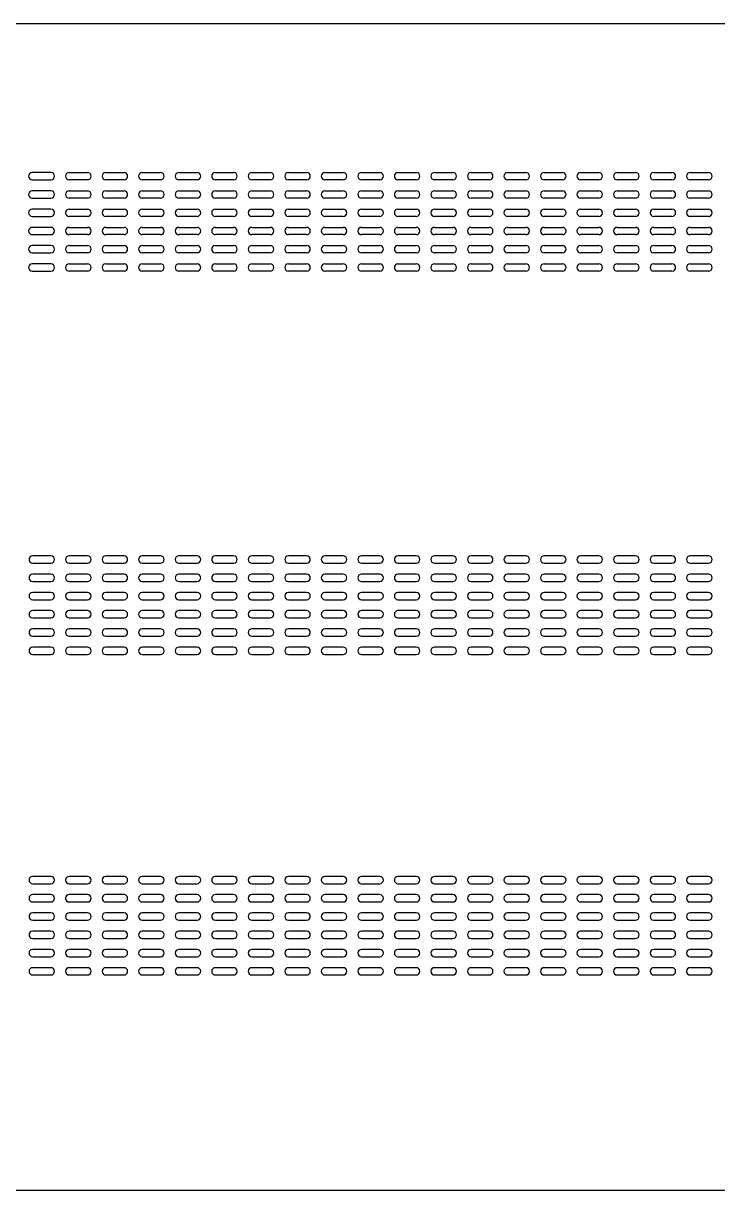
# Model space of a CAD drawing. Header units: millimetres. Extents: x 0 to 1894, y 0 to 845.
# Drawn here: x 935 to 1410, y 0 to 799 of the extents above; entities that cross this region are included whole.
import ezdxf

# ---------------------------------------------------------------- set-up
doc = ezdxf.new("R2010")
doc.units = ezdxf.units.MM

msp = doc.modelspace()

# ---------------------------------------------------------------- linework, layer by layer
at = {"color": 7, "linetype": 'Continuous', "lineweight": 25}
for p, q in [((47.471, 799.4), (1846.929, 799.4)), ((953.575, 697.2), (940.825, 697.2)), ((966.075, 697.2), (978.575, 697.2)), ((991.075, 697.2), (1003.575, 697.2)), ((1016.075, 697.2), (1028.575, 697.2)), ((1041.075, 697.2), (1053.575, 697.2)), ((1066.075, 697.2), (1078.575, 697.2)), ((1091.075, 697.2), (1103.575, 697.2)), ((1116.075, 697.2), (1128.575, 697.2)), ((1141.075, 697.2), (1153.575, 697.2)), ((1166.075, 697.2), (1178.575, 697.2)), ((1191.075, 697.2), (1203.575, 697.2)), ((1216.075, 697.2), (1228.575, 697.2)), ((1241.075, 697.2), (1253.575, 697.2)), ((1266.075, 697.2), (1278.575, 697.2)), ((1291.075, 697.2), (1303.575, 697.2)), ((1316.075, 697.2), (1328.575, 697.2)), ((1341.075, 697.2), (1353.575, 697.2)), ((1366.075, 697.2), (1378.575, 697.2)), ((1391.075, 697.2), (1403.575, 697.2)), ((940.825, 692.2), (953.575, 692.2)), ((978.575, 692.2), (966.075, 692.2)), ((1003.575, 692.2), (991.075, 692.2)), ((1028.575, 692.2), (1016.075, 692.2)), ((1053.575, 692.2), (1041.075, 692.2)), ((1078.575, 692.2), (1066.075, 692.2)), ((1103.575, 692.2), (1091.075, 692.2)), ((1128.575, 692.2), (1116.075, 692.2)), ((1153.575, 692.2), (1141.075, 692.2)), ((1178.575, 692.2), (1166.075, 692.2)), ((1203.575, 692.2), (1191.075, 692.2)), ((1228.575, 692.2), (1216.075, 692.2)), ((1253.575, 692.2), (1241.075, 692.2)), ((1278.575, 692.2), (1266.075, 692.2)), ((1303.575, 692.2), (1291.075, 692.2)), ((1328.575, 692.2), (1316.075, 692.2)), ((1353.575, 692.2), (1341.075, 692.2)), ((1378.575, 692.2), (1366.075, 692.2)), ((1403.575, 692.2), (1391.075, 692.2)), ((953.575, 684.7), (940.825, 684.7)), ((940.825, 679.7), (953.575, 679.7)), ((966.075, 684.7), (978.575, 684.7)), ((978.575, 679.7), (966.075, 679.7)), ((991.075, 684.7), (1003.575, 684.7)), ((1003.575, 679.7), (991.075, 679.7)), ((1016.075, 684.7), (1028.575, 684.7)), ((1028.575, 679.7), (1016.075, 679.7)), ((1041.075, 684.7), (1053.575, 684.7)), ((1053.575, 679.7), (1041.075, 679.7)), ((1066.075, 684.7), (1078.575, 684.7)), ((1078.575, 679.7), (1066.075, 679.7)), ((1091.075, 684.7), (1103.575, 684.7)), ((1103.575, 679.7), (1091.075, 679.7)), ((1116.075, 684.7), (1128.575, 684.7)), ((1128.575, 679.7), (1116.075, 679.7)), ((1141.075, 684.7), (1153.575, 684.7)), ((1153.575, 679.7), (1141.075, 679.7)), ((1166.075, 684.7), (1178.575, 684.7)), ((1178.575, 679.7), (1166.075, 679.7)), ((1191.075, 684.7), (1203.575, 684.7)), ((1203.575, 679.7), (1191.075, 679.7)), ((1216.075, 684.7), (1228.575, 684.7)), ((1228.575, 679.7), (1216.075, 679.7)), ((1241.075, 684.7), (1253.575, 684.7)), ((1253.575, 679.7), (1241.075, 679.7)), ((1266.075, 684.7), (1278.575, 684.7)), ((1278.575, 679.7), (1266.075, 679.7)), ((1291.075, 684.7), (1303.575, 684.7)), ((1303.575, 679.7), (1291.075, 679.7)), ((1316.075, 684.7), (1328.575, 684.7)), ((1328.575, 679.7), (1316.075, 679.7)), ((1341.075, 684.7), (1353.575, 684.7)), ((1353.575, 679.7), (1341.075, 679.7)), ((1366.075, 684.7), (1378.575, 684.7)), ((1378.575, 679.7), (1366.075, 679.7)), ((1391.075, 684.7), (1403.575, 684.7)), ((1403.575, 679.7), (1391.075, 679.7)), ((953.575, 672.2), (940.825, 672.2)), ((966.075, 672.2), (978.575, 672.2)), ((991.075, 672.2), (1003.575, 672.2)), ((1016.075, 672.2), (1028.575, 672.2)), ((1041.075, 672.2), (1053.575, 672.2)), ((1066.075, 672.2), (1078.575, 672.2)), ((1091.075, 672.2), (1103.575, 672.2)), ((1116.075, 672.2), (1128.575, 672.2)), ((1141.075, 672.2), (1153.575, 672.2)), ((1166.075, 672.2), (1178.575, 672.2)), ((1191.075, 672.2), (1203.575, 672.2)), ((1216.075, 672.2), (1228.575, 672.2)), ((1241.075, 672.2), (1253.575, 672.2)), ((1266.075, 672.2), (1278.575, 672.2)), ((1291.075, 672.2), (1303.575, 672.2)), ((1316.075, 672.2), (1328.575, 672.2)), ((1341.075, 672.2), (1353.575, 672.2)), ((1366.075, 672.2), (1378.575, 672.2)), ((1391.075, 672.2), (1403.575, 672.2)), ((940.825, 667.2), (953.575, 667.2)), ((978.575, 667.2), (966.075, 667.2)), ((1003.575, 667.2), (991.075, 667.2)), ((1028.575, 667.2), (1016.075, 667.2)), ((1053.575, 667.2), (1041.075, 667.2)), ((1078.575, 667.2), (1066.075, 667.2)), ((1103.575, 667.2), (1091.075, 667.2)), ((1128.575, 667.2), (1116.075, 667.2)), ((1153.575, 667.2), (1141.075, 667.2)), ((1178.575, 667.2), (1166.075, 667.2)), ((1203.575, 667.2), (1191.075, 667.2)), ((1228.575, 667.2), (1216.075, 667.2)), ((1253.575, 667.2), (1241.075, 667.2)), ((1278.575, 667.2), (1266.075, 667.2)), ((1303.575, 667.2), (1291.075, 667.2)), ((1328.575, 667.2), (1316.075, 667.2)), ((1353.575, 667.2), (1341.075, 667.2)), ((1378.575, 667.2), (1366.075, 667.2)), ((1403.575, 667.2), (1391.075, 667.2)), ((953.575, 659.7), (940.825, 659.7)), ((966.075, 659.7), (978.575, 659.7)), ((991.075, 659.7), (1003.575, 659.7)), ((1016.075, 659.7), (1028.575, 659.7)), ((1041.075, 659.7), (1053.575, 659.7)), ((1066.075, 659.7), (1078.575, 659.7)), ((1091.075, 659.7), (1103.575, 659.7)), ((1116.075, 659.7), (1128.575, 659.7)), ((1141.075, 659.7), (1153.575, 659.7)), ((1166.075, 659.7), (1178.575, 659.7)), ((1191.075, 659.7), (1203.575, 659.7)), ((1216.075, 659.7), (1228.575, 659.7)), ((1241.075, 659.7), (1253.575, 659.7)), ((1266.075, 659.7), (1278.575, 659.7)), ((1291.075, 659.7), (1303.575, 659.7)), ((1316.075, 659.7), (1328.575, 659.7)), ((1341.075, 659.7), (1353.575, 659.7)), ((1366.075, 659.7), (1378.575, 659.7)), ((1391.075, 659.7), (1403.575, 659.7)), ((940.825, 654.7), (953.575, 654.7)), ((978.575, 654.7), (966.075, 654.7)), ((1003.575, 654.7), (991.075, 654.7)), ((1028.575, 654.7), (1016.075, 654.7)), ((1053.575, 654.7), (1041.075, 654.7)), ((1078.575, 654.7), (1066.075, 654.7)), ((1103.575, 654.7), (1091.075, 654.7)), ((1128.575, 654.7), (1116.075, 654.7)), ((1153.575, 654.7), (1141.075, 654.7)), ((1178.575, 654.7), (1166.075, 654.7)), ((1203.575, 654.7), (1191.075, 654.7)), ((1228.575, 654.7), (1216.075, 654.7)), ((1253.575, 654.7), (1241.075, 654.7)), ((1278.575, 654.7), (1266.075, 654.7)), ((1303.575, 654.7), (1291.075, 654.7)), ((1328.575, 654.7), (1316.075, 654.7)), ((1353.575, 654.7), (1341.075, 654.7)), ((1378.575, 654.7), (1366.075, 654.7)), ((1403.575, 654.7), (1391.075, 654.7)), ((953.575, 647.2), (940.825, 647.2)), ((940.825, 642.2), (953.575, 642.2)), ((966.075, 647.2), (978.575, 647.2)), ((978.575, 642.2), (966.075, 642.2)), ((991.075, 647.2), (1003.575, 647.2)), ((1003.575, 642.2), (991.075, 642.2)), ((1016.075, 647.2), (1028.575, 647.2)), ((1028.575, 642.2), (1016.075, 642.2)), ((1041.075, 647.2), (1053.575, 647.2)), ((1053.575, 642.2), (1041.075, 642.2)), ((1066.075, 647.2), (1078.575, 647.2)), ((1078.575, 642.2), (1066.075, 642.2)), ((1091.075, 647.2), (1103.575, 647.2)), ((1103.575, 642.2), (1091.075, 642.2)), ((1116.075, 647.2), (1128.575, 647.2)), ((1128.575, 642.2), (1116.075, 642.2)), ((1141.075, 647.2), (1153.575, 647.2)), ((1153.575, 642.2), (1141.075, 642.2)), ((1166.075, 647.2), (1178.575, 647.2)), ((1178.575, 642.2), (1166.075, 642.2)), ((1191.075, 647.2), (1203.575, 647.2)), ((1203.575, 642.2), (1191.075, 642.2)), ((1216.075, 647.2), (1228.575, 647.2)), ((1228.575, 642.2), (1216.075, 642.2)), ((1241.075, 647.2), (1253.575, 647.2)), ((1253.575, 642.2), (1241.075, 642.2)), ((1266.075, 647.2), (1278.575, 647.2)), ((1278.575, 642.2), (1266.075, 642.2)), ((1291.075, 647.2), (1303.575, 647.2)), ((1303.575, 642.2), (1291.075, 642.2)), ((1316.075, 647.2), (1328.575, 647.2)), ((1328.575, 642.2), (1316.075, 642.2)), ((1341.075, 647.2), (1353.575, 647.2)), ((1353.575, 642.2), (1341.075, 642.2)), ((1366.075, 647.2), (1378.575, 647.2)), ((1378.575, 642.2), (1366.075, 642.2)), ((1391.075, 647.2), (1403.575, 647.2)), ((1403.575, 642.2), (1391.075, 642.2)), ((953.575, 634.7), (940.825, 634.7)), ((966.075, 634.7), (978.575, 634.7)), ((991.075, 634.7), (1003.575, 634.7)), ((1016.075, 634.7), (1028.575, 634.7)), ((1041.075, 634.7), (1053.575, 634.7)), ((1066.075, 634.7), (1078.575, 634.7)), ((1091.075, 634.7), (1103.575, 634.7)), ((1116.075, 634.7), (1128.575, 634.7)), ((1141.075, 634.7), (1153.575, 634.7)), ((1166.075, 634.7), (1178.575, 634.7)), ((1191.075, 634.7), (1203.575, 634.7)), ((1216.075, 634.7), (1228.575, 634.7)), ((1241.075, 634.7), (1253.575, 634.7)), ((1266.075, 634.7), (1278.575, 634.7)), ((1291.075, 634.7), (1303.575, 634.7)), ((1316.075, 634.7), (1328.575, 634.7)), ((1341.075, 634.7), (1353.575, 634.7)), ((1366.075, 634.7), (1378.575, 634.7)), ((1391.075, 634.7), (1403.575, 634.7)), ((940.825, 629.7), (953.575, 629.7)), ((978.575, 629.7), (966.075, 629.7)), ((1003.575, 629.7), (991.075, 629.7)), ((1028.575, 629.7), (1016.075, 629.7)), ((1053.575, 629.7), (1041.075, 629.7)), ((1078.575, 629.7), (1066.075, 629.7)), ((1103.575, 629.7), (1091.075, 629.7)), ((1128.575, 629.7), (1116.075, 629.7)), ((1153.575, 629.7), (1141.075, 629.7)), ((1178.575, 629.7), (1166.075, 629.7)), ((1203.575, 629.7), (1191.075, 629.7)), ((1228.575, 629.7), (1216.075, 629.7)), ((1253.575, 629.7), (1241.075, 629.7)), ((1278.575, 629.7), (1266.075, 629.7)), ((1303.575, 629.7), (1291.075, 629.7)), ((1328.575, 629.7), (1316.075, 629.7)), ((1353.575, 629.7), (1341.075, 629.7)), ((1378.575, 629.7), (1366.075, 629.7)), ((1403.575, 629.7), (1391.075, 629.7)), ((953.575, 434.7), (941.075, 434.7)), ((978.575, 434.7), (966.075, 434.7)), ((1003.575, 434.7), (991.075, 434.7)), ((1028.575, 434.7), (1016.075, 434.7)), ((1053.575, 434.7), (1041.075, 434.7)), ((1078.575, 434.7), (1066.075, 434.7)), ((1103.575, 434.7), (1091.075, 434.7)), ((1128.575, 434.7), (1116.075, 434.7)), ((1153.575, 434.7), (1141.075, 434.7)), ((1178.575, 434.7), (1166.075, 434.7)), ((1203.575, 434.7), (1191.075, 434.7)), ((1228.575, 434.7), (1216.075, 434.7)), ((1253.575, 434.7), (1241.075, 434.7)), ((1278.575, 434.7), (1266.075, 434.7)), ((1303.575, 434.7), (1291.075, 434.7)), ((1328.575, 434.7), (1316.075, 434.7)), ((1353.575, 434.7), (1341.075, 434.7)), ((1378.575, 434.7), (1366.075, 434.7)), ((1403.575, 434.7), (1391.075, 434.7)), ((941.075, 429.7), (953.575, 429.7)), ((966.075, 429.7), (978.575, 429.7)), ((991.075, 429.7), (1003.575, 429.7)), ((1016.075, 429.7), (1028.575, 429.7)), ((1041.075, 429.7), (1053.575, 429.7)), ((1066.075, 429.7), (1078.575, 429.7)), ((1091.075, 429.7), (1103.575, 429.7)), ((1116.075, 429.7), (1128.575, 429.7)), ((1141.075, 429.7), (1153.575, 429.7)), ((1166.075, 429.7), (1178.575, 429.7)), ((1191.075, 429.7), (1203.575, 429.7)), ((1216.075, 429.7), (1228.575, 429.7)), ((1241.075, 429.7), (1253.575, 429.7)), ((1266.075, 429.7), (1278.575, 429.7)), ((1291.075, 429.7), (1303.575, 429.7)), ((1316.075, 429.7), (1328.575, 429.7)), ((1341.075, 429.7), (1353.575, 429.7)), ((1366.075, 429.7), (1378.575, 429.7)), ((1391.075, 429.7), (1403.575, 429.7)), ((953.575, 422.2), (941.075, 422.2)), ((941.075, 417.2), (953.575, 417.2)), ((978.575, 422.2), (966.075, 422.2)), ((966.075, 417.2), (978.575, 417.2)), ((1003.575, 422.2), (991.075, 422.2)), ((991.075, 417.2), (1003.575, 417.2)), ((1028.575, 422.2), (1016.075, 422.2)), ((1016.075, 417.2), (1028.575, 417.2)), ((1053.575, 422.2), (1041.075, 422.2)), ((1041.075, 417.2), (1053.575, 417.2)), ((1078.575, 422.2), (1066.075, 422.2)), ((1066.075, 417.2), (1078.575, 417.2)), ((1103.575, 422.2), (1091.075, 422.2)), ((1091.075, 417.2), (1103.575, 417.2)), ((1128.575, 422.2), (1116.075, 422.2)), ((1116.075, 417.2), (1128.575, 417.2)), ((1153.575, 422.2), (1141.075, 422.2)), ((1141.075, 417.2), (1153.575, 417.2)), ((1178.575, 422.2), (1166.075, 422.2)), ((1166.075, 417.2), (1178.575, 417.2)), ((1203.575, 422.2), (1191.075, 422.2)), ((1191.075, 417.2), (1203.575, 417.2)), ((1228.575, 422.2), (1216.075, 422.2)), ((1216.075, 417.2), (1228.575, 417.2)), ((1253.575, 422.2), (1241.075, 422.2)), ((1241.075, 417.2), (1253.575, 417.2)), ((1278.575, 422.2), (1266.075, 422.2)), ((1266.075, 417.2), (1278.575, 417.2)), ((1303.575, 422.2), (1291.075, 422.2)), ((1291.075, 417.2), (1303.575, 417.2)), ((1328.575, 422.2), (1316.075, 422.2)), ((1316.075, 417.2), (1328.575, 417.2)), ((1353.575, 422.2), (1341.075, 422.2)), ((1341.075, 417.2), (1353.575, 417.2)), ((1378.575, 422.2), (1366.075, 422.2)), ((1366.075, 417.2), (1378.575, 417.2)), ((1403.575, 422.2), (1391.075, 422.2)), ((1391.075, 417.2), (1403.575, 417.2)), ((953.575, 409.7), (941.075, 409.7)), ((978.575, 409.7), (966.075, 409.7)), ((1003.575, 409.7), (991.075, 409.7)), ((1028.575, 409.7), (1016.075, 409.7)), ((1053.575, 409.7), (1041.075, 409.7)), ((1078.575, 409.7), (1066.075, 409.7)), ((1103.575, 409.7), (1091.075, 409.7)), ((1128.575, 409.7), (1116.075, 409.7)), ((1153.575, 409.7), (1141.075, 409.7)), ((1178.575, 409.7), (1166.075, 409.7)), ((1203.575, 409.7), (1191.075, 409.7)), ((1228.575, 409.7), (1216.075, 409.7)), ((1253.575, 409.7), (1241.075, 409.7)), ((1278.575, 409.7), (1266.075, 409.7)), ((1303.575, 409.7), (1291.075, 409.7)), ((1328.575, 409.7), (1316.075, 409.7)), ((1353.575, 409.7), (1341.075, 409.7)), ((1378.575, 409.7), (1366.075, 409.7)), ((1403.575, 409.7), (1391.075, 409.7)), ((941.075, 404.7), (953.575, 404.7)), ((966.075, 404.7), (978.575, 404.7)), ((991.075, 404.7), (1003.575, 404.7)), ((1016.075, 404.7), (1028.575, 404.7)), ((1041.075, 404.7), (1053.575, 404.7)), ((1066.075, 404.7), (1078.575, 404.7)), ((1091.075, 404.7), (1103.575, 404.7)), ((1116.075, 404.7), (1128.575, 404.7)), ((1141.075, 404.7), (1153.575, 404.7)), ((1166.075, 404.7), (1178.575, 404.7)), ((1191.075, 404.7), (1203.575, 404.7)), ((1216.075, 404.7), (1228.575, 404.7)), ((1241.075, 404.7), (1253.575, 404.7)), ((1266.075, 404.7), (1278.575, 404.7)), ((1291.075, 404.7), (1303.575, 404.7)), ((1316.075, 404.7), (1328.575, 404.7)), ((1341.075, 404.7), (1353.575, 404.7)), ((1366.075, 404.7), (1378.575, 404.7)), ((1391.075, 404.7), (1403.575, 404.7)), ((953.575, 397.2), (941.075, 397.2)), ((941.075, 392.2), (953.575, 392.2)), ((978.575, 397.2), (966.075, 397.2)), ((966.075, 392.2), (978.575, 392.2)), ((1003.575, 397.2), (991.075, 397.2)), ((991.075, 392.2), (1003.575, 392.2)), ((1028.575, 397.2), (1016.075, 397.2)), ((1016.075, 392.2), (1028.575, 392.2)), ((1053.575, 397.2), (1041.075, 397.2)), ((1041.075, 392.2), (1053.575, 392.2)), ((1078.575, 397.2), (1066.075, 397.2)), ((1066.075, 392.2), (1078.575, 392.2)), ((1103.575, 397.2), (1091.075, 397.2)), ((1091.075, 392.2), (1103.575, 392.2)), ((1128.575, 397.2), (1116.075, 397.2)), ((1116.075, 392.2), (1128.575, 392.2)), ((1153.575, 397.2), (1141.075, 397.2)), ((1141.075, 392.2), (1153.575, 392.2)), ((1178.575, 397.2), (1166.075, 397.2)), ((1166.075, 392.2), (1178.575, 392.2)), ((1203.575, 397.2), (1191.075, 397.2)), ((1191.075, 392.2), (1203.575, 392.2)), ((1228.575, 397.2), (1216.075, 397.2)), ((1216.075, 392.2), (1228.575, 392.2)), ((1253.575, 397.2), (1241.075, 397.2)), ((1241.075, 392.2), (1253.575, 392.2)), ((1278.575, 397.2), (1266.075, 397.2)), ((1266.075, 392.2), (1278.575, 392.2)), ((1303.575, 397.2), (1291.075, 397.2)), ((1291.075, 392.2), (1303.575, 392.2)), ((1328.575, 397.2), (1316.075, 397.2)), ((1316.075, 392.2), (1328.575, 392.2)), ((1353.575, 397.2), (1341.075, 397.2)), ((1341.075, 392.2), (1353.575, 392.2)), ((1378.575, 397.2), (1366.075, 397.2)), ((1366.075, 392.2), (1378.575, 392.2)), ((1403.575, 397.2), (1391.075, 397.2)), ((1391.075, 392.2), (1403.575, 392.2)), ((953.575, 384.7), (941.075, 384.7)), ((978.575, 384.7), (966.075, 384.7)), ((1003.575, 384.7), (991.075, 384.7)), ((1028.575, 384.7), (1016.075, 384.7)), ((1053.575, 384.7), (1041.075, 384.7)), ((1078.575, 384.7), (1066.075, 384.7)), ((1103.575, 384.7), (1091.075, 384.7)), ((1128.575, 384.7), (1116.075, 384.7)), ((1153.575, 384.7), (1141.075, 384.7)), ((1178.575, 384.7), (1166.075, 384.7)), ((1203.575, 384.7), (1191.075, 384.7)), ((1228.575, 384.7), (1216.075, 384.7)), ((1253.575, 384.7), (1241.075, 384.7)), ((1278.575, 384.7), (1266.075, 384.7)), ((1303.575, 384.7), (1291.075, 384.7)), ((1328.575, 384.7), (1316.075, 384.7)), ((1353.575, 384.7), (1341.075, 384.7)), ((1378.575, 384.7), (1366.075, 384.7)), ((1403.575, 384.7), (1391.075, 384.7)), ((941.075, 379.7), (953.575, 379.7)), ((966.075, 379.7), (978.575, 379.7)), ((991.075, 379.7), (1003.575, 379.7)), ((1016.075, 379.7), (1028.575, 379.7)), ((1041.075, 379.7), (1053.575, 379.7)), ((1066.075, 379.7), (1078.575, 379.7)), ((1091.075, 379.7), (1103.575, 379.7)), ((1116.075, 379.7), (1128.575, 379.7)), ((1141.075, 379.7), (1153.575, 379.7)), ((1166.075, 379.7), (1178.575, 379.7)), ((1191.075, 379.7), (1203.575, 379.7)), ((1216.075, 379.7), (1228.575, 379.7)), ((1241.075, 379.7), (1253.575, 379.7)), ((1266.075, 379.7), (1278.575, 379.7)), ((1291.075, 379.7), (1303.575, 379.7)), ((1316.075, 379.7), (1328.575, 379.7)), ((1341.075, 379.7), (1353.575, 379.7)), ((1366.075, 379.7), (1378.575, 379.7)), ((1391.075, 379.7), (1403.575, 379.7)), ((953.575, 372.2), (941.075, 372.2)), ((978.575, 372.2), (966.075, 372.2)), ((1003.575, 372.2), (991.075, 372.2)), ((1028.575, 372.2), (1016.075, 372.2)), ((1053.575, 372.2), (1041.075, 372.2)), ((1078.575, 372.2), (1066.075, 372.2)), ((1103.575, 372.2), (1091.075, 372.2)), ((1128.575, 372.2), (1116.075, 372.2)), ((1153.575, 372.2), (1141.075, 372.2)), ((1178.575, 372.2), (1166.075, 372.2)), ((1203.575, 372.2), (1191.075, 372.2)), ((1228.575, 372.2), (1216.075, 372.2)), ((1253.575, 372.2), (1241.075, 372.2)), ((1278.575, 372.2), (1266.075, 372.2)), ((1303.575, 372.2), (1291.075, 372.2)), ((1328.575, 372.2), (1316.075, 372.2)), ((1353.575, 372.2), (1341.075, 372.2)), ((1378.575, 372.2), (1366.075, 372.2)), ((1403.575, 372.2), (1391.075, 372.2)), ((941.075, 367.2), (953.575, 367.2)), ((966.075, 367.2), (978.575, 367.2)), ((991.075, 367.2), (1003.575, 367.2)), ((1016.075, 367.2), (1028.575, 367.2)), ((1041.075, 367.2), (1053.575, 367.2)), ((1066.075, 367.2), (1078.575, 367.2)), ((1091.075, 367.2), (1103.575, 367.2)), ((1116.075, 367.2), (1128.575, 367.2)), ((1141.075, 367.2), (1153.575, 367.2)), ((1166.075, 367.2), (1178.575, 367.2)), ((1191.075, 367.2), (1203.575, 367.2)), ((1216.075, 367.2), (1228.575, 367.2)), ((1241.075, 367.2), (1253.575, 367.2)), ((1266.075, 367.2), (1278.575, 367.2)), ((1291.075, 367.2), (1303.575, 367.2)), ((1316.075, 367.2), (1328.575, 367.2)), ((1341.075, 367.2), (1353.575, 367.2)), ((1366.075, 367.2), (1378.575, 367.2)), ((1391.075, 367.2), (1403.575, 367.2)), ((953.575, 215.2), (941.075, 215.2)), ((941.075, 210.2), (953.575, 210.2)), ((978.575, 215.2), (966.075, 215.2)), ((966.075, 210.2), (978.575, 210.2)), ((1003.575, 215.2), (991.075, 215.2)), ((991.075, 210.2), (1003.575, 210.2)), ((1028.575, 215.2), (1016.075, 215.2)), ((1016.075, 210.2), (1028.575, 210.2)), ((1053.575, 215.2), (1041.075, 215.2)), ((1041.075, 210.2), (1053.575, 210.2)), ((1078.575, 215.2), (1066.075, 215.2)), ((1066.075, 210.2), (1078.575, 210.2)), ((1103.575, 215.2), (1091.075, 215.2)), ((1091.075, 210.2), (1103.575, 210.2)), ((1128.575, 215.2), (1116.075, 215.2)), ((1116.075, 210.2), (1128.575, 210.2)), ((1153.575, 215.2), (1141.075, 215.2)), ((1141.075, 210.2), (1153.575, 210.2)), ((1178.575, 215.2), (1166.075, 215.2)), ((1166.075, 210.2), (1178.575, 210.2)), ((1203.575, 215.2), (1191.075, 215.2)), ((1191.075, 210.2), (1203.575, 210.2)), ((1228.575, 215.2), (1216.075, 215.2)), ((1216.075, 210.2), (1228.575, 210.2)), ((1253.575, 215.2), (1241.075, 215.2)), ((1241.075, 210.2), (1253.575, 210.2)), ((1278.575, 215.2), (1266.075, 215.2)), ((1266.075, 210.2), (1278.575, 210.2)), ((1303.575, 215.2), (1291.075, 215.2)), ((1291.075, 210.2), (1303.575, 210.2)), ((1328.575, 215.2), (1316.075, 215.2)), ((1316.075, 210.2), (1328.575, 210.2)), ((1353.575, 215.2), (1341.075, 215.2)), ((1341.075, 210.2), (1353.575, 210.2)), ((1378.575, 215.2), (1366.075, 215.2)), ((1366.075, 210.2), (1378.575, 210.2)), ((1403.575, 215.2), (1391.075, 215.2)), ((1391.075, 210.2), (1403.575, 210.2)), ((953.575, 202.7), (941.075, 202.7)), ((978.575, 202.7), (966.075, 202.7)), ((1003.575, 202.7), (991.075, 202.7)), ((1028.575, 202.7), (1016.075, 202.7)), ((1053.575, 202.7), (1041.075, 202.7)), ((1078.575, 202.7), (1066.075, 202.7)), ((1103.575, 202.7), (1091.075, 202.7)), ((1128.575, 202.7), (1116.075, 202.7)), ((1153.575, 202.7), (1141.075, 202.7)), ((1178.575, 202.7), (1166.075, 202.7)), ((1203.575, 202.7), (1191.075, 202.7)), ((1228.575, 202.7), (1216.075, 202.7)), ((1253.575, 202.7), (1241.075, 202.7)), ((1278.575, 202.7), (1266.075, 202.7)), ((1303.575, 202.7), (1291.075, 202.7)), ((1328.575, 202.7), (1316.075, 202.7)), ((1353.575, 202.7), (1341.075, 202.7)), ((1378.575, 202.7), (1366.075, 202.7)), ((1403.575, 202.7), (1391.075, 202.7)), ((941.075, 197.7), (953.575, 197.7)), ((966.075, 197.7), (978.575, 197.7)), ((991.075, 197.7), (1003.575, 197.7)), ((1016.075, 197.7), (1028.575, 197.7)), ((1041.075, 197.7), (1053.575, 197.7)), ((1066.075, 197.7), (1078.575, 197.7)), ((1091.075, 197.7), (1103.575, 197.7)), ((1116.075, 197.7), (1128.575, 197.7)), ((1141.075, 197.7), (1153.575, 197.7)), ((1166.075, 197.7), (1178.575, 197.7)), ((1191.075, 197.7), (1203.575, 197.7)), ((1216.075, 197.7), (1228.575, 197.7)), ((1241.075, 197.7), (1253.575, 197.7)), ((1266.075, 197.7), (1278.575, 197.7)), ((1291.075, 197.7), (1303.575, 197.7)), ((1316.075, 197.7), (1328.575, 197.7)), ((1341.075, 197.7), (1353.575, 197.7)), ((1366.075, 197.7), (1378.575, 197.7)), ((1391.075, 197.7), (1403.575, 197.7)), ((953.575, 190.2), (941.075, 190.2)), ((941.075, 185.2), (953.575, 185.2)), ((978.575, 190.2), (966.075, 190.2)), ((966.075, 185.2), (978.575, 185.2)), ((1003.575, 190.2), (991.075, 190.2)), ((991.075, 185.2), (1003.575, 185.2)), ((1028.575, 190.2), (1016.075, 190.2)), ((1016.075, 185.2), (1028.575, 185.2)), ((1053.575, 190.2), (1041.075, 190.2)), ((1041.075, 185.2), (1053.575, 185.2)), ((1078.575, 190.2), (1066.075, 190.2)), ((1066.075, 185.2), (1078.575, 185.2)), ((1103.575, 190.2), (1091.075, 190.2)), ((1091.075, 185.2), (1103.575, 185.2)), ((1128.575, 190.2), (1116.075, 190.2)), ((1116.075, 185.2), (1128.575, 185.2)), ((1153.575, 190.2), (1141.075, 190.2)), ((1141.075, 185.2), (1153.575, 185.2)), ((1178.575, 190.2), (1166.075, 190.2)), ((1166.075, 185.2), (1178.575, 185.2)), ((1203.575, 190.2), (1191.075, 190.2)), ((1191.075, 185.2), (1203.575, 185.2)), ((1228.575, 190.2), (1216.075, 190.2)), ((1216.075, 185.2), (1228.575, 185.2)), ((1253.575, 190.2), (1241.075, 190.2)), ((1241.075, 185.2), (1253.575, 185.2)), ((1278.575, 190.2), (1266.075, 190.2)), ((1266.075, 185.2), (1278.575, 185.2)), ((1303.575, 190.2), (1291.075, 190.2)), ((1291.075, 185.2), (1303.575, 185.2)), ((1328.575, 190.2), (1316.075, 190.2)), ((1316.075, 185.2), (1328.575, 185.2)), ((1353.575, 190.2), (1341.075, 190.2)), ((1341.075, 185.2), (1353.575, 185.2)), ((1378.575, 190.2), (1366.075, 190.2)), ((1366.075, 185.2), (1378.575, 185.2)), ((1403.575, 190.2), (1391.075, 190.2)), ((1391.075, 185.2), (1403.575, 185.2)), ((953.575, 177.7), (941.075, 177.7)), ((978.575, 177.7), (966.075, 177.7)), ((1003.575, 177.7), (991.075, 177.7)), ((1028.575, 177.7), (1016.075, 177.7)), ((1053.575, 177.7), (1041.075, 177.7)), ((1078.575, 177.7), (1066.075, 177.7)), ((1103.575, 177.7), (1091.075, 177.7)), ((1128.575, 177.7), (1116.075, 177.7)), ((1153.575, 177.7), (1141.075, 177.7)), ((1178.575, 177.7), (1166.075, 177.7)), ((1203.575, 177.7), (1191.075, 177.7)), ((1228.575, 177.7), (1216.075, 177.7)), ((1253.575, 177.7), (1241.075, 177.7)), ((1278.575, 177.7), (1266.075, 177.7)), ((1303.575, 177.7), (1291.075, 177.7)), ((1328.575, 177.7), (1316.075, 177.7)), ((1353.575, 177.7), (1341.075, 177.7)), ((1378.575, 177.7), (1366.075, 177.7)), ((1403.575, 177.7), (1391.075, 177.7)), ((941.075, 172.7), (953.575, 172.7)), ((966.075, 172.7), (978.575, 172.7)), ((991.075, 172.7), (1003.575, 172.7)), ((1016.075, 172.7), (1028.575, 172.7)), ((1041.075, 172.7), (1053.575, 172.7)), ((1066.075, 172.7), (1078.575, 172.7)), ((1091.075, 172.7), (1103.575, 172.7)), ((1116.075, 172.7), (1128.575, 172.7)), ((1141.075, 172.7), (1153.575, 172.7)), ((1166.075, 172.7), (1178.575, 172.7)), ((1191.075, 172.7), (1203.575, 172.7)), ((1216.075, 172.7), (1228.575, 172.7)), ((1241.075, 172.7), (1253.575, 172.7)), ((1266.075, 172.7), (1278.575, 172.7)), ((1291.075, 172.7), (1303.575, 172.7)), ((1316.075, 172.7), (1328.575, 172.7)), ((1341.075, 172.7), (1353.575, 172.7)), ((1366.075, 172.7), (1378.575, 172.7)), ((1391.075, 172.7), (1403.575, 172.7)), ((953.575, 165.2), (941.075, 165.2)), ((941.075, 160.2), (953.575, 160.2)), ((978.575, 165.2), (966.075, 165.2)), ((966.075, 160.2), (978.575, 160.2)), ((1003.575, 165.2), (991.075, 165.2)), ((991.075, 160.2), (1003.575, 160.2)), ((1028.575, 165.2), (1016.075, 165.2)), ((1016.075, 160.2), (1028.575, 160.2)), ((1053.575, 165.2), (1041.075, 165.2)), ((1041.075, 160.2), (1053.575, 160.2)), ((1078.575, 165.2), (1066.075, 165.2)), ((1066.075, 160.2), (1078.575, 160.2)), ((1103.575, 165.2), (1091.075, 165.2)), ((1091.075, 160.2), (1103.575, 160.2)), ((1128.575, 165.2), (1116.075, 165.2)), ((1116.075, 160.2), (1128.575, 160.2)), ((1153.575, 165.2), (1141.075, 165.2)), ((1141.075, 160.2), (1153.575, 160.2)), ((1178.575, 165.2), (1166.075, 165.2)), ((1166.075, 160.2), (1178.575, 160.2)), ((1203.575, 165.2), (1191.075, 165.2)), ((1191.075, 160.2), (1203.575, 160.2)), ((1228.575, 165.2), (1216.075, 165.2)), ((1216.075, 160.2), (1228.575, 160.2)), ((1253.575, 165.2), (1241.075, 165.2)), ((1241.075, 160.2), (1253.575, 160.2)), ((1278.575, 165.2), (1266.075, 165.2)), ((1266.075, 160.2), (1278.575, 160.2)), ((1303.575, 165.2), (1291.075, 165.2)), ((1291.075, 160.2), (1303.575, 160.2)), ((1328.575, 165.2), (1316.075, 165.2)), ((1316.075, 160.2), (1328.575, 160.2)), ((1353.575, 165.2), (1341.075, 165.2)), ((1341.075, 160.2), (1353.575, 160.2)), ((1378.575, 165.2), (1366.075, 165.2)), ((1366.075, 160.2), (1378.575, 160.2)), ((1403.575, 165.2), (1391.075, 165.2)), ((1391.075, 160.2), (1403.575, 160.2)), ((953.575, 152.7), (941.075, 152.7)), ((978.575, 152.7), (966.075, 152.7)), ((1003.575, 152.7), (991.075, 152.7)), ((1028.575, 152.7), (1016.075, 152.7)), ((1053.575, 152.7), (1041.075, 152.7)), ((1078.575, 152.7), (1066.075, 152.7)), ((1103.575, 152.7), (1091.075, 152.7)), ((1128.575, 152.7), (1116.075, 152.7)), ((1153.575, 152.7), (1141.075, 152.7)), ((1178.575, 152.7), (1166.075, 152.7)), ((1203.575, 152.7), (1191.075, 152.7)), ((1228.575, 152.7), (1216.075, 152.7)), ((1253.575, 152.7), (1241.075, 152.7)), ((1278.575, 152.7), (1266.075, 152.7)), ((1303.575, 152.7), (1291.075, 152.7)), ((1328.575, 152.7), (1316.075, 152.7)), ((1353.575, 152.7), (1341.075, 152.7)), ((1378.575, 152.7), (1366.075, 152.7)), ((1403.575, 152.7), (1391.075, 152.7)), ((941.075, 147.7), (953.575, 147.7)), ((966.075, 147.7), (978.575, 147.7)), ((991.075, 147.7), (1003.575, 147.7)), ((1016.075, 147.7), (1028.575, 147.7)), ((1041.075, 147.7), (1053.575, 147.7)), ((1066.075, 147.7), (1078.575, 147.7)), ((1091.075, 147.7), (1103.575, 147.7)), ((1116.075, 147.7), (1128.575, 147.7)), ((1141.075, 147.7), (1153.575, 147.7)), ((1166.075, 147.7), (1178.575, 147.7)), ((1191.075, 147.7), (1203.575, 147.7)), ((1216.075, 147.7), (1228.575, 147.7)), ((1241.075, 147.7), (1253.575, 147.7)), ((1266.075, 147.7), (1278.575, 147.7)), ((1291.075, 147.7), (1303.575, 147.7)), ((1316.075, 147.7), (1328.575, 147.7)), ((1341.075, 147.7), (1353.575, 147.7)), ((1366.075, 147.7), (1378.575, 147.7)), ((1391.075, 147.7), (1403.575, 147.7)), ((1846.929, 0), (47.471, 0))]:
    msp.add_line(p, q, dxfattribs=at)
for centre, start, end in [((940.825, 694.7), 90, 270), ((953.575, 694.7), 270, 90), ((966.075, 694.7), 90, 270), ((978.575, 694.7), 270, 90), ((991.075, 694.7), 90, 270), ((1003.575, 694.7), 270, 90), ((1016.075, 694.7), 90, 270), ((1028.575, 694.7), 270, 90), ((1041.075, 694.7), 90, 270), ((1053.575, 694.7), 270, 90), ((1066.075, 694.7), 90, 270), ((1078.575, 694.7), 270, 90), ((1091.075, 694.7), 90, 270), ((1103.575, 694.7), 270, 90), ((1116.075, 694.7), 90, 270), ((1128.575, 694.7), 270, 90), ((1141.075, 694.7), 90, 270), ((1153.575, 694.7), 270, 90), ((1166.075, 694.7), 90, 270), ((1178.575, 694.7), 270, 90), ((1191.075, 694.7), 90, 270), ((1203.575, 694.7), 270, 90), ((1216.075, 694.7), 90, 270), ((1228.575, 694.7), 270, 90), ((1241.075, 694.7), 90, 270), ((1253.575, 694.7), 270, 90), ((1266.075, 694.7), 90, 270), ((1278.575, 694.7), 270, 90), ((1291.075, 694.7), 90, 270), ((1303.575, 694.7), 270, 90), ((1316.075, 694.7), 90, 270), ((1328.575, 694.7), 270, 90), ((1341.075, 694.7), 90, 270), ((1353.575, 694.7), 270, 90), ((1366.075, 694.7), 90, 270), ((1378.575, 694.7), 270, 90), ((1391.075, 694.7), 90, 270), ((1403.575, 694.7), 270, 90), ((940.825, 682.2), 90, 270), ((953.575, 682.2), 270, 90), ((966.075, 682.2), 90, 270), ((978.575, 682.2), 270, 90), ((991.075, 682.2), 90, 270), ((1003.575, 682.2), 270, 90), ((1016.075, 682.2), 90, 270), ((1028.575, 682.2), 270, 90), ((1041.075, 682.2), 90, 270), ((1053.575, 682.2), 270, 90), ((1066.075, 682.2), 90, 270), ((1078.575, 682.2), 270, 90), ((1091.075, 682.2), 90, 270), ((1103.575, 682.2), 270, 90), ((1116.075, 682.2), 90, 270), ((1128.575, 682.2), 270, 90), ((1141.075, 682.2), 90, 270), ((1153.575, 682.2), 270, 90), ((1166.075, 682.2), 90, 270), ((1178.575, 682.2), 270, 90), ((1191.075, 682.2), 90, 270), ((1203.575, 682.2), 270, 90), ((1216.075, 682.2), 90, 270), ((1228.575, 682.2), 270, 90), ((1241.075, 682.2), 90, 270), ((1253.575, 682.2), 270, 90), ((1266.075, 682.2), 90, 270), ((1278.575, 682.2), 270, 90), ((1291.075, 682.2), 90, 270), ((1303.575, 682.2), 270, 90), ((1316.075, 682.2), 90, 270), ((1328.575, 682.2), 270, 90), ((1341.075, 682.2), 90, 270), ((1353.575, 682.2), 270, 90), ((1366.075, 682.2), 90, 270), ((1378.575, 682.2), 270, 90), ((1391.075, 682.2), 90, 270), ((1403.575, 682.2), 270, 90), ((940.825, 669.7), 90, 270), ((953.575, 669.7), 270, 90), ((966.075, 669.7), 90, 270), ((978.575, 669.7), 270, 90), ((991.075, 669.7), 90, 270), ((1003.575, 669.7), 270, 90), ((1016.075, 669.7), 90, 270), ((1028.575, 669.7), 270, 90), ((1041.075, 669.7), 90, 270), ((1053.575, 669.7), 270, 90), ((1066.075, 669.7), 90, 270), ((1078.575, 669.7), 270, 90), ((1091.075, 669.7), 90, 270), ((1103.575, 669.7), 270, 90), ((1116.075, 669.7), 90, 270), ((1128.575, 669.7), 270, 90), ((1141.075, 669.7), 90, 270), ((1153.575, 669.7), 270, 90), ((1166.075, 669.7), 90, 270), ((1178.575, 669.7), 270, 90), ((1191.075, 669.7), 90, 270), ((1203.575, 669.7), 270, 90), ((1216.075, 669.7), 90, 270), ((1228.575, 669.7), 270, 90), ((1241.075, 669.7), 90, 270), ((1253.575, 669.7), 270, 90), ((1266.075, 669.7), 90, 270), ((1278.575, 669.7), 270, 90), ((1291.075, 669.7), 90, 270), ((1303.575, 669.7), 270, 90), ((1316.075, 669.7), 90, 270), ((1328.575, 669.7), 270, 90), ((1341.075, 669.7), 90, 270), ((1353.575, 669.7), 270, 90), ((1366.075, 669.7), 90, 270), ((1378.575, 669.7), 270, 90), ((1391.075, 669.7), 90, 270), ((1403.575, 669.7), 270, 90), ((940.825, 657.2), 90, 270), ((953.575, 657.2), 270, 90), ((966.075, 657.2), 90, 270), ((978.575, 657.2), 270, 90), ((991.075, 657.2), 90, 270), ((1003.575, 657.2), 270, 90), ((1016.075, 657.2), 90, 270), ((1028.575, 657.2), 270, 90), ((1041.075, 657.2), 90, 270), ((1053.575, 657.2), 270, 90), ((1066.075, 657.2), 90, 270), ((1078.575, 657.2), 270, 90), ((1091.075, 657.2), 90, 270), ((1103.575, 657.2), 270, 90), ((1116.075, 657.2), 90, 270), ((1128.575, 657.2), 270, 90), ((1141.075, 657.2), 90, 270), ((1153.575, 657.2), 270, 90), ((1166.075, 657.2), 90, 270), ((1178.575, 657.2), 270, 90), ((1191.075, 657.2), 90, 270), ((1203.575, 657.2), 270, 90), ((1216.075, 657.2), 90, 270), ((1228.575, 657.2), 270, 90), ((1241.075, 657.2), 90, 270), ((1253.575, 657.2), 270, 90), ((1266.075, 657.2), 90, 270), ((1278.575, 657.2), 270, 90), ((1291.075, 657.2), 90, 270), ((1303.575, 657.2), 270, 90), ((1316.075, 657.2), 90, 270), ((1328.575, 657.2), 270, 90), ((1341.075, 657.2), 90, 270), ((1353.575, 657.2), 270, 90), ((1366.075, 657.2), 90, 270), ((1378.575, 657.2), 270, 90), ((1391.075, 657.2), 90, 270), ((1403.575, 657.2), 270, 90), ((940.825, 644.7), 90, 270), ((953.575, 644.7), 270, 90), ((966.075, 644.7), 90, 270), ((978.575, 644.7), 270, 90), ((991.075, 644.7), 90, 270), ((1003.575, 644.7), 270, 90), ((1016.075, 644.7), 90, 270), ((1028.575, 644.7), 270, 90), ((1041.075, 644.7), 90, 270), ((1053.575, 644.7), 270, 90), ((1066.075, 644.7), 90, 270), ((1078.575, 644.7), 270, 90), ((1091.075, 644.7), 90, 270), ((1103.575, 644.7), 270, 90), ((1116.075, 644.7), 90, 270), ((1128.575, 644.7), 270, 90), ((1141.075, 644.7), 90, 270), ((1153.575, 644.7), 270, 90), ((1166.075, 644.7), 90, 270), ((1178.575, 644.7), 270, 90), ((1191.075, 644.7), 90, 270), ((1203.575, 644.7), 270, 90), ((1216.075, 644.7), 90, 270), ((1228.575, 644.7), 270, 90), ((1241.075, 644.7), 90, 270), ((1253.575, 644.7), 270, 90), ((1266.075, 644.7), 90, 270), ((1278.575, 644.7), 270, 90), ((1291.075, 644.7), 90, 270), ((1303.575, 644.7), 270, 90), ((1316.075, 644.7), 90, 270), ((1328.575, 644.7), 270, 90), ((1341.075, 644.7), 90, 270), ((1353.575, 644.7), 270, 90), ((1366.075, 644.7), 90, 270), ((1378.575, 644.7), 270, 90), ((1391.075, 644.7), 90, 270), ((1403.575, 644.7), 270, 90), ((940.825, 632.2), 90, 270), ((953.575, 632.2), 270, 90), ((966.075, 632.2), 90, 270), ((978.575, 632.2), 270, 90), ((991.075, 632.2), 90, 270), ((1003.575, 632.2), 270, 90), ((1016.075, 632.2), 90, 270), ((1028.575, 632.2), 270, 90), ((1041.075, 632.2), 90, 270), ((1053.575, 632.2), 270, 90), ((1066.075, 632.2), 90, 270), ((1078.575, 632.2), 270, 90), ((1091.075, 632.2), 90, 270), ((1103.575, 632.2), 270, 90), ((1116.075, 632.2), 90, 270), ((1128.575, 632.2), 270, 90), ((1141.075, 632.2), 90, 270), ((1153.575, 632.2), 270, 90), ((1166.075, 632.2), 90, 270), ((1178.575, 632.2), 270, 90), ((1191.075, 632.2), 90, 270), ((1203.575, 632.2), 270, 90), ((1216.075, 632.2), 90, 270), ((1228.575, 632.2), 270, 90), ((1241.075, 632.2), 90, 270), ((1253.575, 632.2), 270, 90), ((1266.075, 632.2), 90, 270), ((1278.575, 632.2), 270, 90), ((1291.075, 632.2), 90, 270), ((1303.575, 632.2), 270, 90), ((1316.075, 632.2), 90, 270), ((1328.575, 632.2), 270, 90), ((1341.075, 632.2), 90, 270), ((1353.575, 632.2), 270, 90), ((1366.075, 632.2), 90, 270), ((1378.575, 632.2), 270, 90), ((1391.075, 632.2), 90, 270), ((1403.575, 632.2), 270, 90), ((941.075, 432.2), 90, 270), ((953.575, 432.2), 270, 90), ((966.075, 432.2), 90, 270), ((978.575, 432.2), 270, 90), ((991.075, 432.2), 90, 270), ((1003.575, 432.2), 270, 90), ((1016.075, 432.2), 90, 270), ((1028.575, 432.2), 270, 90), ((1041.075, 432.2), 90, 270), ((1053.575, 432.2), 270, 90), ((1066.075, 432.2), 90, 270), ((1078.575, 432.2), 270, 90), ((1091.075, 432.2), 90, 270), ((1103.575, 432.2), 270, 90), ((1116.075, 432.2), 90, 270), ((1128.575, 432.2), 270, 90), ((1141.075, 432.2), 90, 270), ((1153.575, 432.2), 270, 90), ((1166.075, 432.2), 90, 270), ((1178.575, 432.2), 270, 90), ((1191.075, 432.2), 90, 270), ((1203.575, 432.2), 270, 90), ((1216.075, 432.2), 90, 270), ((1228.575, 432.2), 270, 90), ((1241.075, 432.2), 90, 270), ((1253.575, 432.2), 270, 90), ((1266.075, 432.2), 90, 270), ((1278.575, 432.2), 270, 90), ((1291.075, 432.2), 90, 270), ((1303.575, 432.2), 270, 90), ((1316.075, 432.2), 90, 270), ((1328.575, 432.2), 270, 90), ((1341.075, 432.2), 90, 270), ((1353.575, 432.2), 270, 90), ((1366.075, 432.2), 90, 270), ((1378.575, 432.2), 270, 90), ((1391.075, 432.2), 90, 270), ((1403.575, 432.2), 270, 90), ((941.075, 419.7), 90, 270), ((953.575, 419.7), 270, 90), ((966.075, 419.7), 90, 270), ((978.575, 419.7), 270, 90), ((991.075, 419.7), 90, 270), ((1003.575, 419.7), 270, 90), ((1016.075, 419.7), 90, 270), ((1028.575, 419.7), 270, 90), ((1041.075, 419.7), 90, 270), ((1053.575, 419.7), 270, 90), ((1066.075, 419.7), 90, 270), ((1078.575, 419.7), 270, 90), ((1091.075, 419.7), 90, 270), ((1103.575, 419.7), 270, 90), ((1116.075, 419.7), 90, 270), ((1128.575, 419.7), 270, 90), ((1141.075, 419.7), 90, 270), ((1153.575, 419.7), 270, 90), ((1166.075, 419.7), 90, 270), ((1178.575, 419.7), 270, 90), ((1191.075, 419.7), 90, 270), ((1203.575, 419.7), 270, 90), ((1216.075, 419.7), 90, 270), ((1228.575, 419.7), 270, 90), ((1241.075, 419.7), 90, 270), ((1253.575, 419.7), 270, 90), ((1266.075, 419.7), 90, 270), ((1278.575, 419.7), 270, 90), ((1291.075, 419.7), 90, 270), ((1303.575, 419.7), 270, 90), ((1316.075, 419.7), 90, 270), ((1328.575, 419.7), 270, 90), ((1341.075, 419.7), 90, 270), ((1353.575, 419.7), 270, 90), ((1366.075, 419.7), 90, 270), ((1378.575, 419.7), 270, 90), ((1391.075, 419.7), 90, 270), ((1403.575, 419.7), 270, 90), ((941.075, 407.2), 90, 270), ((953.575, 407.2), 270, 90), ((966.075, 407.2), 90, 270), ((978.575, 407.2), 270, 90), ((991.075, 407.2), 90, 270), ((1003.575, 407.2), 270, 90), ((1016.075, 407.2), 90, 270), ((1028.575, 407.2), 270, 90), ((1041.075, 407.2), 90, 270), ((1053.575, 407.2), 270, 90), ((1066.075, 407.2), 90, 270), ((1078.575, 407.2), 270, 90), ((1091.075, 407.2), 90, 270), ((1103.575, 407.2), 270, 90), ((1116.075, 407.2), 90, 270), ((1128.575, 407.2), 270, 90), ((1141.075, 407.2), 90, 270), ((1153.575, 407.2), 270, 90), ((1166.075, 407.2), 90, 270), ((1178.575, 407.2), 270, 90), ((1191.075, 407.2), 90, 270), ((1203.575, 407.2), 270, 90), ((1216.075, 407.2), 90, 270), ((1228.575, 407.2), 270, 90), ((1241.075, 407.2), 90, 270), ((1253.575, 407.2), 270, 90), ((1266.075, 407.2), 90, 270), ((1278.575, 407.2), 270, 90), ((1291.075, 407.2), 90, 270), ((1303.575, 407.2), 270, 90), ((1316.075, 407.2), 90, 270), ((1328.575, 407.2), 270, 90), ((1341.075, 407.2), 90, 270), ((1353.575, 407.2), 270, 90), ((1366.075, 407.2), 90, 270), ((1378.575, 407.2), 270, 90), ((1391.075, 407.2), 90, 270), ((1403.575, 407.2), 270, 90), ((941.075, 394.7), 90, 270), ((953.575, 394.7), 270, 90), ((966.075, 394.7), 90, 270), ((978.575, 394.7), 270, 90), ((991.075, 394.7), 90, 270), ((1003.575, 394.7), 270, 90), ((1016.075, 394.7), 90, 270), ((1028.575, 394.7), 270, 90), ((1041.075, 394.7), 90, 270), ((1053.575, 394.7), 270, 90), ((1066.075, 394.7), 90, 270), ((1078.575, 394.7), 270, 90), ((1091.075, 394.7), 90, 270), ((1103.575, 394.7), 270, 90), ((1116.075, 394.7), 90, 270), ((1128.575, 394.7), 270, 90), ((1141.075, 394.7), 90, 270), ((1153.575, 394.7), 270, 90), ((1166.075, 394.7), 90, 270), ((1178.575, 394.7), 270, 90), ((1191.075, 394.7), 90, 270), ((1203.575, 394.7), 270, 90), ((1216.075, 394.7), 90, 270), ((1228.575, 394.7), 270, 90), ((1241.075, 394.7), 90, 270), ((1253.575, 394.7), 270, 90), ((1266.075, 394.7), 90, 270), ((1278.575, 394.7), 270, 90), ((1291.075, 394.7), 90, 270), ((1303.575, 394.7), 270, 90), ((1316.075, 394.7), 90, 270), ((1328.575, 394.7), 270, 90), ((1341.075, 394.7), 90, 270), ((1353.575, 394.7), 270, 90), ((1366.075, 394.7), 90, 270), ((1378.575, 394.7), 270, 90), ((1391.075, 394.7), 90, 270), ((1403.575, 394.7), 270, 90), ((941.075, 382.2), 90, 270), ((953.575, 382.2), 270, 90), ((966.075, 382.2), 90, 270), ((978.575, 382.2), 270, 90), ((991.075, 382.2), 90, 270), ((1003.575, 382.2), 270, 90), ((1016.075, 382.2), 90, 270), ((1028.575, 382.2), 270, 90), ((1041.075, 382.2), 90, 270), ((1053.575, 382.2), 270, 90), ((1066.075, 382.2), 90, 270), ((1078.575, 382.2), 270, 90), ((1091.075, 382.2), 90, 270), ((1103.575, 382.2), 270, 90), ((1116.075, 382.2), 90, 270), ((1128.575, 382.2), 270, 90), ((1141.075, 382.2), 90, 270), ((1153.575, 382.2), 270, 90), ((1166.075, 382.2), 90, 270), ((1178.575, 382.2), 270, 90), ((1191.075, 382.2), 90, 270), ((1203.575, 382.2), 270, 90), ((1216.075, 382.2), 90, 270), ((1228.575, 382.2), 270, 90), ((1241.075, 382.2), 90, 270), ((1253.575, 382.2), 270, 90), ((1266.075, 382.2), 90, 270), ((1278.575, 382.2), 270, 90), ((1291.075, 382.2), 90, 270), ((1303.575, 382.2), 270, 90), ((1316.075, 382.2), 90, 270), ((1328.575, 382.2), 270, 90), ((1341.075, 382.2), 90, 270), ((1353.575, 382.2), 270, 90), ((1366.075, 382.2), 90, 270), ((1378.575, 382.2), 270, 90), ((1391.075, 382.2), 90, 270), ((1403.575, 382.2), 270, 90), ((941.075, 369.7), 90, 270), ((953.575, 369.7), 270, 90), ((966.075, 369.7), 90, 270), ((978.575, 369.7), 270, 90), ((991.075, 369.7), 90, 270), ((1003.575, 369.7), 270, 90), ((1016.075, 369.7), 90, 270), ((1028.575, 369.7), 270, 90), ((1041.075, 369.7), 90, 270), ((1053.575, 369.7), 270, 90), ((1066.075, 369.7), 90, 270), ((1078.575, 369.7), 270, 90), ((1091.075, 369.7), 90, 270), ((1103.575, 369.7), 270, 90), ((1116.075, 369.7), 90, 270), ((1128.575, 369.7), 270, 90), ((1141.075, 369.7), 90, 270), ((1153.575, 369.7), 270, 90), ((1166.075, 369.7), 90, 270), ((1178.575, 369.7), 270, 90), ((1191.075, 369.7), 90, 270), ((1203.575, 369.7), 270, 90), ((1216.075, 369.7), 90, 270), ((1228.575, 369.7), 270, 90), ((1241.075, 369.7), 90, 270), ((1253.575, 369.7), 270, 90), ((1266.075, 369.7), 90, 270), ((1278.575, 369.7), 270, 90), ((1291.075, 369.7), 90, 270), ((1303.575, 369.7), 270, 90), ((1316.075, 369.7), 90, 270), ((1328.575, 369.7), 270, 90), ((1341.075, 369.7), 90, 270), ((1353.575, 369.7), 270, 90), ((1366.075, 369.7), 90, 270), ((1378.575, 369.7), 270, 90), ((1391.075, 369.7), 90, 270), ((1403.575, 369.7), 270, 90), ((941.075, 212.7), 90, 270), ((953.575, 212.7), 270, 90), ((966.075, 212.7), 90, 270), ((978.575, 212.7), 270, 90), ((991.075, 212.7), 90, 270), ((1003.575, 212.7), 270, 90), ((1016.075, 212.7), 90, 270), ((1028.575, 212.7), 270, 90), ((1041.075, 212.7), 90, 270), ((1053.575, 212.7), 270, 90), ((1066.075, 212.7), 90, 270), ((1078.575, 212.7), 270, 90), ((1091.075, 212.7), 90, 270), ((1103.575, 212.7), 270, 90), ((1116.075, 212.7), 90, 270), ((1128.575, 212.7), 270, 90), ((1141.075, 212.7), 90, 270), ((1153.575, 212.7), 270, 90), ((1166.075, 212.7), 90, 270), ((1178.575, 212.7), 270, 90), ((1191.075, 212.7), 90, 270), ((1203.575, 212.7), 270, 90), ((1216.075, 212.7), 90, 270), ((1228.575, 212.7), 270, 90), ((1241.075, 212.7), 90, 270), ((1253.575, 212.7), 270, 90), ((1266.075, 212.7), 90, 270), ((1278.575, 212.7), 270, 90), ((1291.075, 212.7), 90, 270), ((1303.575, 212.7), 270, 90), ((1316.075, 212.7), 90, 270), ((1328.575, 212.7), 270, 90), ((1341.075, 212.7), 90, 270), ((1353.575, 212.7), 270, 90), ((1366.075, 212.7), 90, 270), ((1378.575, 212.7), 270, 90), ((1391.075, 212.7), 90, 270), ((1403.575, 212.7), 270, 90), ((941.075, 200.2), 90, 270), ((953.575, 200.2), 270, 90), ((966.075, 200.2), 90, 270), ((978.575, 200.2), 270, 90), ((991.075, 200.2), 90, 270), ((1003.575, 200.2), 270, 90), ((1016.075, 200.2), 90, 270), ((1028.575, 200.2), 270, 90), ((1041.075, 200.2), 90, 270), ((1053.575, 200.2), 270, 90), ((1066.075, 200.2), 90, 270), ((1078.575, 200.2), 270, 90), ((1091.075, 200.2), 90, 270), ((1103.575, 200.2), 270, 90), ((1116.075, 200.2), 90, 270), ((1128.575, 200.2), 270, 90), ((1141.075, 200.2), 90, 270), ((1153.575, 200.2), 270, 90), ((1166.075, 200.2), 90, 270), ((1178.575, 200.2), 270, 90), ((1191.075, 200.2), 90, 270), ((1203.575, 200.2), 270, 90), ((1216.075, 200.2), 90, 270), ((1228.575, 200.2), 270, 90), ((1241.075, 200.2), 90, 270), ((1253.575, 200.2), 270, 90), ((1266.075, 200.2), 90, 270), ((1278.575, 200.2), 270, 90), ((1291.075, 200.2), 90, 270), ((1303.575, 200.2), 270, 90), ((1316.075, 200.2), 90, 270), ((1328.575, 200.2), 270, 90), ((1341.075, 200.2), 90, 270), ((1353.575, 200.2), 270, 90), ((1366.075, 200.2), 90, 270), ((1378.575, 200.2), 270, 90), ((1391.075, 200.2), 90, 270), ((1403.575, 200.2), 270, 90), ((941.075, 187.7), 90, 270), ((953.575, 187.7), 270, 90), ((966.075, 187.7), 90, 270), ((978.575, 187.7), 270, 90), ((991.075, 187.7), 90, 270), ((1003.575, 187.7), 270, 90), ((1016.075, 187.7), 90, 270), ((1028.575, 187.7), 270, 90), ((1041.075, 187.7), 90, 270), ((1053.575, 187.7), 270, 90), ((1066.075, 187.7), 90, 270), ((1078.575, 187.7), 270, 90), ((1091.075, 187.7), 90, 270), ((1103.575, 187.7), 270, 90), ((1116.075, 187.7), 90, 270), ((1128.575, 187.7), 270, 90), ((1141.075, 187.7), 90, 270), ((1153.575, 187.7), 270, 90), ((1166.075, 187.7), 90, 270), ((1178.575, 187.7), 270, 90), ((1191.075, 187.7), 90, 270), ((1203.575, 187.7), 270, 90), ((1216.075, 187.7), 90, 270), ((1228.575, 187.7), 270, 90), ((1241.075, 187.7), 90, 270), ((1253.575, 187.7), 270, 90), ((1266.075, 187.7), 90, 270), ((1278.575, 187.7), 270, 90), ((1291.075, 187.7), 90, 270), ((1303.575, 187.7), 270, 90), ((1316.075, 187.7), 90, 270), ((1328.575, 187.7), 270, 90), ((1341.075, 187.7), 90, 270), ((1353.575, 187.7), 270, 90), ((1366.075, 187.7), 90, 270), ((1378.575, 187.7), 270, 90), ((1391.075, 187.7), 90, 270), ((1403.575, 187.7), 270, 90), ((941.075, 175.2), 90, 270), ((953.575, 175.2), 270, 90), ((966.075, 175.2), 90, 270), ((978.575, 175.2), 270, 90), ((991.075, 175.2), 90, 270), ((1003.575, 175.2), 270, 90), ((1016.075, 175.2), 90, 270), ((1028.575, 175.2), 270, 90), ((1041.075, 175.2), 90, 270), ((1053.575, 175.2), 270, 90), ((1066.075, 175.2), 90, 270), ((1078.575, 175.2), 270, 90), ((1091.075, 175.2), 90, 270), ((1103.575, 175.2), 270, 90), ((1116.075, 175.2), 90, 270), ((1128.575, 175.2), 270, 90), ((1141.075, 175.2), 90, 270), ((1153.575, 175.2), 270, 90), ((1166.075, 175.2), 90, 270), ((1178.575, 175.2), 270, 90), ((1191.075, 175.2), 90, 270), ((1203.575, 175.2), 270, 90), ((1216.075, 175.2), 90, 270), ((1228.575, 175.2), 270, 90), ((1241.075, 175.2), 90, 270), ((1253.575, 175.2), 270, 90), ((1266.075, 175.2), 90, 270), ((1278.575, 175.2), 270, 90), ((1291.075, 175.2), 90, 270), ((1303.575, 175.2), 270, 90), ((1316.075, 175.2), 90, 270), ((1328.575, 175.2), 270, 90), ((1341.075, 175.2), 90, 270), ((1353.575, 175.2), 270, 90), ((1366.075, 175.2), 90, 270), ((1378.575, 175.2), 270, 90), ((1391.075, 175.2), 90, 270), ((1403.575, 175.2), 270, 90), ((941.075, 162.7), 90, 270), ((953.575, 162.7), 270, 90), ((966.075, 162.7), 90, 270), ((978.575, 162.7), 270, 90), ((991.075, 162.7), 90, 270), ((1003.575, 162.7), 270, 90), ((1016.075, 162.7), 90, 270), ((1028.575, 162.7), 270, 90), ((1041.075, 162.7), 90, 270), ((1053.575, 162.7), 270, 90), ((1066.075, 162.7), 90, 270), ((1078.575, 162.7), 270, 90), ((1091.075, 162.7), 90, 270), ((1103.575, 162.7), 270, 90), ((1116.075, 162.7), 90, 270), ((1128.575, 162.7), 270, 90), ((1141.075, 162.7), 90, 270), ((1153.575, 162.7), 270, 90), ((1166.075, 162.7), 90, 270), ((1178.575, 162.7), 270, 90), ((1191.075, 162.7), 90, 270), ((1203.575, 162.7), 270, 90), ((1216.075, 162.7), 90, 270), ((1228.575, 162.7), 270, 90), ((1241.075, 162.7), 90, 270), ((1253.575, 162.7), 270, 90), ((1266.075, 162.7), 90, 270), ((1278.575, 162.7), 270, 90), ((1291.075, 162.7), 90, 270), ((1303.575, 162.7), 270, 90), ((1316.075, 162.7), 90, 270), ((1328.575, 162.7), 270, 90), ((1341.075, 162.7), 90, 270), ((1353.575, 162.7), 270, 90), ((1366.075, 162.7), 90, 270), ((1378.575, 162.7), 270, 90), ((1391.075, 162.7), 90, 270), ((1403.575, 162.7), 270, 90), ((941.075, 150.2), 90, 270), ((953.575, 150.2), 270, 90), ((966.075, 150.2), 90, 270), ((978.575, 150.2), 270, 90), ((991.075, 150.2), 90, 270), ((1003.575, 150.2), 270, 90), ((1016.075, 150.2), 90, 270), ((1028.575, 150.2), 270, 90), ((1041.075, 150.2), 90, 270), ((1053.575, 150.2), 270, 90), ((1066.075, 150.2), 90, 270), ((1078.575, 150.2), 270, 90), ((1091.075, 150.2), 90, 270), ((1103.575, 150.2), 270, 90), ((1116.075, 150.2), 90, 270), ((1128.575, 150.2), 270, 90), ((1141.075, 150.2), 90, 270), ((1153.575, 150.2), 270, 90), ((1166.075, 150.2), 90, 270), ((1178.575, 150.2), 270, 90), ((1191.075, 150.2), 90, 270), ((1203.575, 150.2), 270, 90), ((1216.075, 150.2), 90, 270), ((1228.575, 150.2), 270, 90), ((1241.075, 150.2), 90, 270), ((1253.575, 150.2), 270, 90), ((1266.075, 150.2), 90, 270), ((1278.575, 150.2), 270, 90), ((1291.075, 150.2), 90, 270), ((1303.575, 150.2), 270, 90), ((1316.075, 150.2), 90, 270), ((1328.575, 150.2), 270, 90), ((1341.075, 150.2), 90, 270), ((1353.575, 150.2), 270, 90), ((1366.075, 150.2), 90, 270), ((1378.575, 150.2), 270, 90), ((1391.075, 150.2), 90, 270), ((1403.575, 150.2), 270, 90)]:
    msp.add_arc(centre, 2.5, start, end, dxfattribs=at)

doc.saveas('drawing.dxf')
